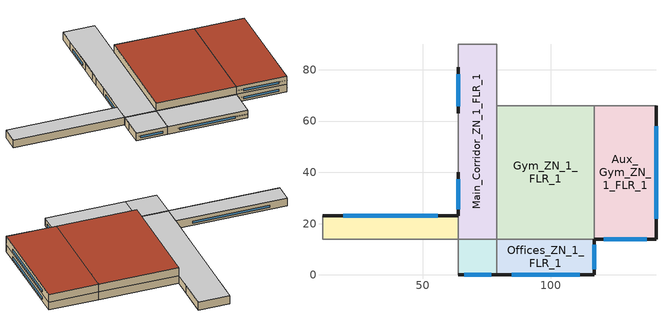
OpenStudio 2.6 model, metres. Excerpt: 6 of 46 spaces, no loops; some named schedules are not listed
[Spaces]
Gym_ZN_1_FLR_1
 floor ground: 117,66 117,14 79,14 79,66 z0
 wall to Aux_Gym_ZN_1_FLR_1: 117,14 117,66 z4:8; 117,14 117,66 z0:4
 wall to Main_Corridor_ZN_1_FLR_1: 79,66 79,14 z0:4
 wall to Offices_ZN_1_FLR_1: 79,14 117,14 z0:4
 wall to Offices_ZN_1_FLR_2: 79,14 117,14 z4:8
 wall to Mech_ZN_1_FLR_2: 117,66 79,66 z4:8
 wall to Mech_ZN_1_FLR_1: 117,66 79,66 z0:4
 wall to Main_Corridor_ZN_1_FLR_2: 79,66 79,14 z4:8
 roof outside (BTAP-Ext-Roof-Metal:U-0.156-:{ "cond"=>0.057}): 117,14 117,66 79,66 79,14 z8
Offices_ZN_1_FLR_1
 floor ground: 117,14 117,0 79,0 79,14 z0
 wall outside (BTAP-Ext-Wall-Mass:U-0.247-:{ "cond"=>0.06}): 79,0 117,0 117,14 z0:4
 wall to Lobby_ZN_1_FLR_1: 79,14 79,0 z0:4
 window (BTAP-Ext-DaylightDiffuser:U=0.190 SHGC=0.600-:{ "cond"=>0.7}): 84.82,0 111.18,0 / 117,2.15 117,11.85 z0.99:2.03
 ceiling to Offices_ZN_1_FLR_2: 117,0 117,14 79,14 79,0 z4
Aux_Gym_ZN_1_FLR_1
 floor ground: 141,66 141,14 117,14 117,66 z0
 wall outside (BTAP-Ext-Wall-Mass:U-0.247-:{ "cond"=>0.06}): 117,14 141,14 141,66 z0:4; 117,14 141,14 141,66 z4:8
 wall to LIBRARY_MEDIA_CENTER_ZN_1_FLR_2: 141,66 117,66 z4:8
 wall to Kitchen_ZN_1_FLR_1: 141,66 117,66 z0:4
 window (BTAP-Ext-DaylightDiffuser:U=0.190 SHGC=0.600-:{ "cond"=>0.7}): 120.68,14 137.32,14 / 141,21.96 141,58.04 z0.99:2.03; 120.68,14 137.32,14 / 141,21.96 141,58.04 z4.99:6.03
 roof outside (BTAP-Ext-Roof-Metal:U-0.156-:{ "cond"=>0.057}): 141,14 141,66 117,66 117,14 z8
Main_Corridor_ZN_1_FLR_1
 floor ground: 79,90 79,14 64,14 64,90 z0
 wall outside (BTAP-Ext-Wall-Mass:U-0.247-:{ "cond"=>0.06}): 64,81 64,63 / 64,40 64,23 z0:4
 wall to Mult_Class_2_Pod_1_ZN_1_FLR_1: 64,23 64,14 z0:4
 wall to Auditorium_ZN_1_FLR_1: 79,75 79,90 z0:4
 wall to Mult_Class_2_Pod_2_ZN_1_FLR_1: 64,63 64,54 z0:4
 wall to Lobby_ZN_1_FLR_1: 64,14 79,14 z0:4
 wall to Mult_Class_1_Pod_3_ZN_1_FLR_1: 64,90 64,81 z0:4
 wall to Mech_ZN_1_FLR_1: 79,66 79,75 z0:4
 wall to Mult_Class_1_Pod_2_ZN_1_FLR_1: 64,49 64,40 z0:4
 wall to Corridor_Pod_2_ZN_1_FLR_1: 64,54 64,49 z0:4
 wall to Bathrooms_ZN_1_FLR_1: 79,90 64,90 z0:4
 window (BTAP-Ext-DaylightDiffuser:U=0.190 SHGC=0.600-:{ "cond"=>0.7}): 64,37.39 64,25.61 / 64,78.23 64,65.77 z0.99:2.03
 ceiling to Main_Corridor_ZN_1_FLR_2: 79,14 79,90 64,90 64,14 z4
Mult_Class_2_Pod_1_ZN_1_FLR_1
 floor ground: 64,23 64,14 11,14 11,23 z0
 wall outside (BTAP-Ext-Wall-Mass:U-0.247-:{ "cond"=>0.06}): 64,23 11,23 z0:4
 wall to Corner_Class_2_Pod_1_ZN_1_FLR_1: 11,23 11,14 z0:4
 wall to Corridor_Pod_1_ZN_1_FLR_1: 11,14 64,14 z0:4
 window (BTAP-Ext-DaylightDiffuser:U=0.190 SHGC=0.600-:{ "cond"=>0.7}): 55.89,23 19.11,23 z0.99:2.03
 ceiling to Mult_Class_2_Pod_1_ZN_1_FLR_2: 64,14 64,23 11,23 11,14 z4
Lobby_ZN_1_FLR_1
 floor ground: 79,14 79,0 64,0 64,14 z0
 wall outside (BTAP-Ext-Wall-Mass:U-0.247-:{ "cond"=>0.06}): 64,0 79,0 z0:4
 wall to Corridor_Pod_1_ZN_1_FLR_1: 64,14 64,9 z0:4
 wall to Mult_Class_1_Pod_1_ZN_1_FLR_1: 64,9 64,0 z0:4
 window (BTAP-Ext-DaylightDiffuser:U=0.190 SHGC=0.600-:{ "cond"=>0.7}): 66.31,0 76.69,0 z0.99:2.03
 ceiling to Lobby_ZN_1_FLR_2: 79,0 79,14 64,14 64,0 z4
shading: 116.97,0 79.03,0 79.03,-0.52 116.97,-0.52 z2.26; 140.97,14 117.03,14 117.03,13.48 140.97,13.48 z2.26; 140.97,14 117.03,14 117.03,13.48 140.97,13.48 z6.26; 78.97,0 64.03,0 64.03,-0.52 78.97,-0.52 z2.26
[Site]
Montreal-Trudeau Intl AP: Latitude {deg}=45.471; Longitude {deg}=-73.741; Time Zone {hr}=-5; Elevation {m}=36; Terrain=City
[Building]
SecondarySchool-CAN_QC_Montreal-Trudeau.Intl.AP.716270_CWEC2016.epw created: 2019-08-07 23:07:36 +0000: North Axis {deg}=0; Default Construction Set=BTAP-Mass at hdd = 4400.0; Standards Number of Stories=2; Standards Number of Above Ground Stories=2; Standards Building Type=NECB2017_SecondarySchool
[ClimateZones]
Climate Zone Institution Name 1=ASHRAE; Climate Zone Document Name 1=ANSI/ASHRAE Standard 169; Climate Zone Document Year 1=2006; Climate Zone Institution Name 2=CEC; Climate Zone Document Name 2=California Climate Zone Descriptions; Climate Zone Document Year 2=1995
[Site:WaterMainsTemperature]
Calculation Method=Correlation; Annual Average Outdoor Air Temperature {C}=7.6; Maximum Difference In Monthly Average Outdoor Air Temperatures {deltaC}=31.3
[Site:GroundTemperature:BuildingSurface]
19.527, 19.502, 19.536, 19.598, 20.002, 21.64, 22.225, 22.375, 21.449, 20.121, 19.802, 19.633
[SizingPeriod:DesignDay] Barometric Pressure {Pa}=100893; Sky Clearness=0; Rain Indicator=0; Snow Indicator=0; Day of Month=21; Daylight Saving Time Indicator=0; Humidity Indicating Type=Wetbulb; Dry-Bulb Temperature Range Modifier Type=DefaultMultipliers
Name | Maximum Dry-Bulb Temperature {C} | Daily Dry-Bulb Temperature Range {deltaC} | Humidity Indicating Conditions at Maximum Dry-Bulb | Wind Speed {m/s} | Wind Direction {deg} | Month | Day Type | Solar Model Indicator | ASHRAE Taub | ASHRAE Taud
Montreal-Trudeau Intl AP Ann Clg .4% Condns DB=>MWB | 30 | 8.9 | 22.1 | 5.3 | 220 | 7 | SummerDesignDay | ASHRAETau | 0.431 | 2.246
Montreal-Trudeau Intl AP Ann Htg 99.6% Condns DB | -23.1 | 0 | -23.1 | 4.2 | 250 | 1 | WinterDesignDay | ASHRAEClearSky
[Material:NoMass] Roughness=Smooth; Thermal Absorptance=0.9; Solar Absorptance=0.7
Name | Thermal Resistance {m2-K/W} | Visible Absorptance
Typical Carpet Pad | 0.21648 | 0.8
Typical Insulation 1 | 5.20402 | 0.7
Typical Insulation 2 | 3.77764 | 0.7
Typical Insulation 3 | 6.41024 | 0.7
Typical Carpet Pad 2 | 1.25503 | 0.8
Typical Carpet Pad 3 | 3.45515 | 0.8
Typical Insulation 4 | 0.526298 | 0.7
Typical Insulation 5 | 0.526316 | 0.7
Typical Insulation 6 R-93.1 | 16.3957 | 0.7
Typical Insulation 6 R-99.97 | 17.6056 | 0.7
[Material]
Name | Roughness | Thickness {m} | Conductivity {W/m-K} | Density {kg/m3} | Specific Heat {J/kg-K} | Thermal Absorptance | Solar Absorptance | Visible Absorptance
100mm Normalweight concrete floor | MediumSmooth | 0.1016 | 2.31 | 2322 | 832
G01 13mm gypsum board | Smooth | 0.0127 | 0.16 | 800 | 1090 | 0.9 | 0.7 | 0.5
G05 25mm wood | MediumSmooth | 0.0254 | 0.15 | 608 | 1630 | 0.9 | 0.5 | 0.5
4 in. Normalweight Concrete Floor | MediumRough | 0.1016 | 2.31 | 2322 | 832 | 0.9 | 0.7 | 0.7
1IN Stucco; 1IN Stucco 1 | Smooth | 0.0253 | 0.6918 | 1858 | 837 | 0.9 | 0.7 | 0.92
8IN CONCRETE HW RefBldg; 8IN CONCRETE HW RefBldg 1 | Rough | 0.2032 | 1.311 | 2240 | 836.8 | 0.9 | 0.7 | 0.7
1/2IN Gypsum; 1/2IN Gypsum 1 | Smooth | 0.0127 | 0.16 | 784.9 | 830 | 0.9 | 0.4 | 0.4
Metal Roof Surface; F08 Metal surface; Metal Roof Surface 1 | Smooth | 0.0008 | 45.28 | 7824 | 500 | 0.9 | 0.7 | 0.7
6 in. Normalweight Concrete Floor | MediumRough | 0.1524 | 2.31 | 2322 | 832 | 0.9 | 0.7 | 0.7
[Construction]
BTAP-Int-Floor: 100mm Normalweight concrete floor, Typical Carpet Pad
BTAP-Int-Wall: G01 13mm gypsum board, G01 13mm gypsum board
BTAP-Int-Ceiling: Typical Carpet Pad, 100mm Normalweight concrete floor
BTAP-Ext-DaylightDiffuser: SimpleGlazing
BTAP-Int-Door: G05 25mm wood
BTAP-Ext-Floor-Mass:U-0.183: Typical Insulation 1, 4 in. Normalweight Concrete Floor, Typical Carpet Pad
BTAP-Ext-Wall-Mass:U-0.247: 1IN Stucco, 8IN CONCRETE HW RefBldg, Typical Insulation 2, 1/2IN Gypsum
BTAP-Ext-Roof-Metal:U-0.156: Metal Roof Surface, Typical Insulation 3
BTAP-Grnd-Floor-Mass:U-0.757: 6 in. Normalweight Concrete Floor, Typical Carpet Pad 2
BTAP-Grnd-Roof-Mass:U-0.284: 6 in. Normalweight Concrete Floor, Typical Carpet Pad 3
BTAP-Ext-Door:U-1.9000000000000001: F08 Metal surface, Typical Insulation 4
BTAP-Ext-OverHeadDoor:U-1.9000000000000001: Typical Insulation 5
BTAP-Ext-DaylightDiffuser:U=0.190 SHGC=0.600: SimpleGlazing:U=0.190 SHGC=0.600
BTAP-Ext-Wall-Mass:U-0.247-:{ "cond"=>0.06}: 1IN Stucco 1, 8IN CONCRETE HW RefBldg 1, Typical Insulation 6 R-93.1, 1/2IN Gypsum 1
BTAP-Ext-Roof-Metal:U-0.156-:{ "cond"=>0.057}: Metal Roof Surface 1, Typical Insulation 6 R-99.97
BTAP-Ext-DaylightDiffuser:U=0.190 SHGC=0.600-:{ "cond"=>0.7}: SimpleGlazing:U=0.190 SHGC=0.600 1 U-0.12
[DefaultConstructionSet]
BTAP-Mass at hdd = 4400.0: Default Exterior Surface Constructions=BTAP-Mass at hdd = 4400.0; Default Interior Surface Constructions=Default Surface Constructions 2; Default Ground Contact Surface Constructions=BTAP-Mass at hdd = 4400.0 1; Default Exterior SubSurface Constructions=BTAP-Mass at hdd = 4400.0; Default Interior SubSurface Constructions=Default Sub Surface Constructions 2; Interior Partition Construction=BTAP-Int-Door
[DefaultSurfaceConstructions]
Name | Floor Construction | Wall Construction | Roof Ceiling Construction
Default Surface Constructions 2 | BTAP-Int-Floor | BTAP-Int-Wall | BTAP-Int-Ceiling
BTAP-Mass at hdd = 4400.0 | BTAP-Ext-Floor-Mass:U-0.183 | BTAP-Ext-Wall-Mass:U-0.247 | BTAP-Ext-Roof-Metal:U-0.156
BTAP-Mass at hdd = 4400.0 1 | BTAP-Grnd-Floor-Mass:U-0.757 | BTAP-Grnd-Roof-Mass:U-0.284 | BTAP-Grnd-Roof-Mass:U-0.284
[DefaultSubSurfaceConstructions]
Name | Fixed Window Construction | Operable Window Construction | Door Construction | Glass Door Construction | Overhead Door Construction | Skylight Construction | Tubular Daylight Dome Construction | Tubular Daylight Diffuser Construction
Default Sub Surface Constructions 2 | BTAP-Ext-DaylightDiffuser | BTAP-Ext-DaylightDiffuser | BTAP-Int-Door
BTAP-Mass at hdd = 4400.0 | BTAP-Ext-DaylightDiffuser:U=0.190 SHGC=0.600 | BTAP-Ext-DaylightDiffuser:U=0.190 SHGC=0.600 | BTAP-Ext-Door:U-1.9000000000000001 | BTAP-Ext-DaylightDiffuser:U=0.190 SHGC=0.600 | BTAP-Ext-OverHeadDoor:U-1.9000000000000001 | BTAP-Ext-DaylightDiffuser:U=0.190 SHGC=0.600 | BTAP-Ext-DaylightDiffuser:U=0.190 SHGC=0.600 | BTAP-Ext-DaylightDiffuser:U=0.190 SHGC=0.600
[WindowMaterial:SimpleGlazingSystem] U-Factor {W/m2-K}=1; Solar Heat Gain Coefficient=0.6; Visible Transmittance=0.21
SimpleGlazing; SimpleGlazing:U=0.190 SHGC=0.600; SimpleGlazing:U=0.190 SHGC=0.600 1 U-0.12
[Space] Building Story=Building Story 1; Part of Total Floor Area=Yes
Name | Space Type | Thermal Zone
Gym_ZN_1_FLR_1 | Space Function Gymnasium/Fitness centre playing area | ALL_ST=Gymnasium/Fitness centre playing area_FL=Building Story 1_SCH=B
Offices_ZN_1_FLR_1 | Space Function Office enclosed <= 25 m2 | ALL_ST=Office enclosed <= 25 m2_FL=Building Story 1_SCH=A
Aux_Gym_ZN_1_FLR_1 | Space Function Gymnasium/Fitness centre playing area | ALL_ST=Gymnasium/Fitness centre playing area_FL=Building Story 1_SCH=B 1
Mult_Class_2_Pod_1_ZN_1_FLR_1 | Space Function Classroom/Lecture hall/Training room other | ALL_ST=Classroom/Lecture hall/Training room other_FL=Building Story 1_SCH=D 1
Main_Corridor_ZN_1_FLR_1 | Space Function Corridor/Transition area other-sch-D | WILD_ST=Corridor/Transition area other-sch-D_FL=Building Story 1_SCH=D
Lobby_ZN_1_FLR_1 | Space Function Lobby - other | ALL_ST=Lobby - other_FL=Building Story 1_SCH=C
[BuildingStory]
Building Story 1: Nominal Z Coordinate {m}=0
[SpaceType] Standards Building Type=Space Function
Name | Default Schedule Set | Design Specification Outdoor Air Object | Standards Space Type
Space Function Gymnasium/Fitness centre playing area | Space Function Gymnasium/Fitness centre playing area Schedule Set | Space Function Gymnasium/Fitness centre playing area Ventilation | Gymnasium/Fitness centre playing area
Space Function Classroom/Lecture hall/Training room other | Space Function Classroom/Lecture hall/Training room other Schedule Set | Space Function Classroom/Lecture hall/Training room other Ventilation | Classroom/Lecture hall/Training room other
Space Function Corridor/Transition area other-sch-D | Space Function Corridor/Transition area other-sch-D Schedule Set | Space Function Corridor/Transition area other-sch-D Ventilation | Corridor/Transition area other-sch-D
Space Function Lobby - other | Space Function Lobby - other Schedule Set | Space Function Lobby - other Ventilation | Lobby - other
Space Function Office enclosed <= 25 m2 | Space Function Office enclosed <= 25 m2 Schedule Set | Space Function Office enclosed <= 25 m2 Ventilation | Office enclosed <= 25 m2
[People:Definition] Number of People Calculation Method=People/Area; Fraction Radiant=0.3
Name | People per Space Floor Area {person/m2}
Space Function Classroom/Lecture hall/Training room other People Definition | 0.133382
Space Function Corridor/Transition area other-sch-D People Definition | 0.0100036
Space Function Gymnasium/Fitness centre playing area People Definition | 0.200073
Space Function Lobby - other People Definition | 0.100036
Space Function Office enclosed <= 25 m2 People Definition | 0.0500182
[People] Work Efficiency Schedule=Work Efficiency Schedule; Clothing Insulation Schedule=Clothing Schedule; Air Velocity Schedule=Air Velocity Schedule; Multiplier=1
Name | People Definition | Space or SpaceType
Space Function Classroom/Lecture hall/Training room other People | Space Function Classroom/Lecture hall/Training room other People Definition | Space Function Classroom/Lecture hall/Training room other
Space Function Corridor/Transition area other-sch-D People | Space Function Corridor/Transition area other-sch-D People Definition | Space Function Corridor/Transition area other-sch-D
Space Function Gymnasium/Fitness centre playing area People | Space Function Gymnasium/Fitness centre playing area People Definition | Space Function Gymnasium/Fitness centre playing area
Space Function Lobby - other People | Space Function Lobby - other People Definition | Space Function Lobby - other
Space Function Office enclosed <= 25 m2 People | Space Function Office enclosed <= 25 m2 People Definition | Space Function Office enclosed <= 25 m2
[Lights:Definition] Design Level Calculation Method=Watts/Area; Fraction Radiant=0.5; Fraction Visible=0.2
Name | Watts per Space Floor Area {W/m2}
Space Function Classroom/Lecture hall/Training room other Lights Definition-new - 85.0 percent reduction | 3.8
Space Function Gymnasium/Fitness centre playing area Lights Definition-new - 85.0 percent reduction | 4.6
Space Function Corridor/Transition area other-sch-D Lights Definition-new - 85.0 percent reduction | 2.2
Space Function Office enclosed <= 25 m2 Lights Definition-new - 85.0 percent reduction | 4
Space Function Lobby - other Lights Definition-new - 85.0 percent reduction | 4.5
[Lights] Fraction Replaceable=1
Name | Lights Definition | Space or SpaceType
Space Function Classroom/Lecture hall/Training room other Lights 85.0 percent reduction | Space Function Classroom/Lecture hall/Training room other Lights Definition-new - 85.0 percent reduction | Space Function Classroom/Lecture hall/Training room other
Space Function Corridor/Transition area other-sch-D Lights 85.0 percent reduction | Space Function Corridor/Transition area other-sch-D Lights Definition-new - 85.0 percent reduction | Space Function Corridor/Transition area other-sch-D
Space Function Gymnasium/Fitness centre playing area Lights 85.0 percent reduction | Space Function Gymnasium/Fitness centre playing area Lights Definition-new - 85.0 percent reduction | Space Function Gymnasium/Fitness centre playing area
Space Function Lobby - other Lights 85.0 percent reduction | Space Function Lobby - other Lights Definition-new - 85.0 percent reduction | Space Function Lobby - other
Space Function Office enclosed <= 25 m2 Lights 85.0 percent reduction | Space Function Office enclosed <= 25 m2 Lights Definition-new - 85.0 percent reduction | Space Function Office enclosed <= 25 m2
[ElectricEquipment:Definition] Design Level Calculation Method=Watts/Area; Fraction Radiant=0.5
Name | Watts per Space Floor Area {W/m2}
Space Function Classroom/Lecture hall/Training room other Elec Equip Definition - 50.0 percent reduction | 2.50091
Space Function Gymnasium/Fitness centre playing area Elec Equip Definition - 50.0 percent reduction | 0.750273
Space Function Office enclosed <= 25 m2 Elec Equip Definition - 50.0 percent reduction | 3.75136
Space Function Lobby - other Elec Equip Definition - 50.0 percent reduction | 0.500182
[ElectricEquipment]
Name | Electric Equipment Definition | Space or SpaceType
Space Function Classroom/Lecture hall/Training room other Elec Equip 50.0 percent reduction | Space Function Classroom/Lecture hall/Training room other Elec Equip Definition - 50.0 percent reduction | Space Function Classroom/Lecture hall/Training room other
Space Function Gymnasium/Fitness centre playing area Elec Equip 50.0 percent reduction | Space Function Gymnasium/Fitness centre playing area Elec Equip Definition - 50.0 percent reduction | Space Function Gymnasium/Fitness centre playing area
Space Function Lobby - other Elec Equip 50.0 percent reduction | Space Function Lobby - other Elec Equip Definition - 50.0 percent reduction | Space Function Lobby - other
Space Function Office enclosed <= 25 m2 Elec Equip 50.0 percent reduction | Space Function Office enclosed <= 25 m2 Elec Equip Definition - 50.0 percent reduction | Space Function Office enclosed <= 25 m2
[DesignSpecification:OutdoorAir] Outdoor Air Method=Sum; Outdoor Air Flow per Person {m3/s-person}=0; Outdoor Air Flow Rate {m3/s}=0; Outdoor Air Flow Air Changes per Hour {1/hr}=0
Name | Outdoor Air Flow per Floor Area {m3/s-m2}
Space Function Classroom/Lecture hall/Training room other Ventilation | 0.00278384
Space Function Corridor/Transition area other-sch-D Ventilation | 0.0003048
Space Function Gymnasium/Fitness centre playing area Ventilation | 0.001524
Space Function Lobby - other Ventilation | 0.0041148
Space Function Office enclosed <= 25 m2 Ventilation | 0.00042164
[DefaultScheduleSet] People Activity Level Schedule=NECB-Activity; Infiltration Schedule=Always On
Name | Number of People Schedule | Lighting Schedule | Electric Equipment Schedule
Space Function Classroom/Lecture hall/Training room other Schedule Set | NECB-D-Occupancy | NECB-D-Occupancy-NECB-D-Lighting-0.5-0.0-0.67-Light Ruleset | NECB-D-Electric-Equipment
Space Function Corridor/Transition area other-sch-D Schedule Set | NECB-D-Occupancy | NECB-D-Lighting | NECB-D-Electric-Equipment
Space Function Gymnasium/Fitness centre playing area Schedule Set | NECB-B-Occupancy | NECB-B-Occupancy-NECB-B-Lighting-0.0-0.0-0.67-Light Ruleset | NECB-B-Electric-Equipment
Space Function Lobby - other Schedule Set | NECB-C-Occupancy | NECB-C-Occupancy-NECB-C-Lighting-0.0-0.0-0.67-Light Ruleset | NECB-C-Electric-Equipment
Space Function Office enclosed <= 25 m2 Schedule Set | NECB-A-Occupancy | NECB-A-Occupancy-NECB-A-Lighting-0.3-0.1-0.67-Light Ruleset | NECB-A-Electric-Equipment
[ThermostatSetpoint:DualSetpoint]
Name | Heating Setpoint Temperature Schedule | Cooling Setpoint Temperature Schedule
Space Function Lobby - other Thermostat 5 | NECB-C-Thermostat Setpoint-Heating | NECB-C-Thermostat Setpoint-Cooling
Space Function Classroom/Lecture hall/Training room other Thermostat 53; Space Function Corridor/Transition area other-sch-D Thermostat 18 | NECB-D-Thermostat Setpoint-Heating | NECB-D-Thermostat Setpoint-Cooling
Space Function Office enclosed <= 25 m2 Thermostat 5 | NECB-A-Thermostat Setpoint-Heating | NECB-A-Thermostat Setpoint-Cooling
Space Function Gymnasium/Fitness centre playing area Thermostat 5; Space Function Gymnasium/Fitness centre playing area Thermostat 6 | NECB-B-Thermostat Setpoint-Heating | NECB-B-Thermostat Setpoint-Cooling
[SpaceInfiltration:DesignFlowRate] Schedule=Always On Discrete; Design Flow Rate Calculation Method=Flow/ExteriorArea; Flow per Exterior Surface Area {m3/s-m2}=3.4544e-05; Constant Term Coefficient=0; Temperature Term Coefficient=0; Velocity Term Coefficient=0.224; Velocity Squared Term Coefficient=0
Name | Space or SpaceType
Aux_Gym_ZN_1_FLR_1 Infiltration | Aux_Gym_ZN_1_FLR_1
Gym_ZN_1_FLR_1 Infiltration | Gym_ZN_1_FLR_1
Lobby_ZN_1_FLR_1 Infiltration | Lobby_ZN_1_FLR_1
Main_Corridor_ZN_1_FLR_1 Infiltration | Main_Corridor_ZN_1_FLR_1
Mult_Class_2_Pod_1_ZN_1_FLR_1 Infiltration | Mult_Class_2_Pod_1_ZN_1_FLR_1
Offices_ZN_1_FLR_1 Infiltration | Offices_ZN_1_FLR_1
[ThermalZone] Use Ideal Air Loads=No
Name | Thermostat
ALL_ST=Lobby - other_FL=Building Story 1_SCH=C | Space Function Lobby - other Thermostat 5
ALL_ST=Classroom/Lecture hall/Training room other_FL=Building Story 1_SCH=D 1 | Space Function Classroom/Lecture hall/Training room other Thermostat 53
ALL_ST=Office enclosed <= 25 m2_FL=Building Story 1_SCH=A | Space Function Office enclosed <= 25 m2 Thermostat 5
ALL_ST=Gymnasium/Fitness centre playing area_FL=Building Story 1_SCH=B | Space Function Gymnasium/Fitness centre playing area Thermostat 5
ALL_ST=Gymnasium/Fitness centre playing area_FL=Building Story 1_SCH=B 1 | Space Function Gymnasium/Fitness centre playing area Thermostat 6
WILD_ST=Corridor/Transition area other-sch-D_FL=Building Story 1_SCH=D | Space Function Corridor/Transition area other-sch-D Thermostat 18
[HeatExchanger:AirToAir:SensibleAndLatent] Availability Schedule=Always On Discrete; Nominal Supply Air Flow Rate {m3/s}=autosize; Sensible Effectiveness at 100% Heating Air Flow=0.9; Latent Effectiveness at 100% Heating Air Flow=0.9; Sensible Effectiveness at 75% Heating Air Flow=0.9; Latent Effectiveness at 75% Heating Air Flow=0.9; Sensible Effectiveness at 100% Cooling Air Flow=0.9; Latent Effectiveness at 100% Cooling Air Flow=0.9; Sensible Effectiveness at 75% Cooling Air Flow=0.9; Latent Effectiveness at 75% Cooling Air Flow=0.9; Supply Air Outlet Temperature Control=Yes; Heat Exchanger Type=Rotary; Frost Control Type=ExhaustOnly; Threshold Temperature {C}=-23.3; Initial Defrost Time Fraction=0.167; Rate of Defrost Time Fraction Increase {1/K}=1.44; Economizer Lockout=Yes
Name | Nominal Electric Power {W}
Sys_3_PSZ ALL_ST=Audience seating area permanent - auditorium_FL=Building Story 1_SCH=C ERV | 2966.94
Sys_3_PSZ ALL_ST=Classroom/Lecture hall/Training room other_FL=Building Story 1_SCH=D ERV; Sys_3_PSZ ALL_ST=Classroom/Lecture hall/Training room other_FL=Building Story 1_SCH=D 3 ERV; Sys_3_PSZ ALL_ST=Classroom/Lecture hall/Training room other_FL=Building Story 2_SCH=D ERV; Sys_3_PSZ ALL_ST=Classroom/Lecture hall/Training room other_FL=Building Story 2_SCH=D 3 ERV | 643.229
Sys_3_PSZ ALL_ST=Classroom/Lecture hall/Training room other_FL=Building Story 1_SCH=D 1 ERV; Sys_3_PSZ ALL_ST=Classroom/Lecture hall/Training room other_FL=Building Story 1_SCH=D 2 ERV; Sys_3_PSZ ALL_ST=Classroom/Lecture hall/Training room other_FL=Building Story 2_SCH=D 1 ERV; Sys_3_PSZ ALL_ST=Classroom/Lecture hall/Training room other_FL=Building Story 2_SCH=D 2 ERV | 2908.29
Sys_3_PSZ ALL_ST=Conference/Meeting/Multi-purpose room_FL=Building Story 1_SCH=C ERV | 755.069
Sys_3_PSZ ALL_ST=Food preparation area_FL=Building Story 1_SCH=B ERV | 262.571
Sys_3_PSZ ALL_ST=Gymnasium/Fitness centre playing area_FL=Building Story 1_SCH=B ERV | 2210.7
Sys_3_PSZ ALL_ST=Gymnasium/Fitness centre playing area_FL=Building Story 1_SCH=B 1 ERV | 1414.65
Sys_3_PSZ ALL_ST=Library reading area_FL=Building Story 2_SCH=C ERV | 570.492
Sys_3_PSZ ALL_ST=Lobby - other_FL=Building Story 1_SCH=C ERV; Sys_3_PSZ ALL_ST=Lobby - other_FL=Building Story 2_SCH=C ERV | 669.997
Sys_3_PSZ ALL_ST=Office enclosed <= 25 m2_FL=Building Story 1_SCH=A ERV; Sys_3_PSZ ALL_ST=Office enclosed <= 25 m2_FL=Building Story 2_SCH=A ERV | 210.944
Sys_4_PSZ_WET_ST=Washroom - other-sch-D_FL=Building Story 1_SCHD ERV | 141.851
Sys_4_PSZ_WILD_ST=Corridor/Transition area other-sch-D_FL=Building Story 2_SCH=D ERV | 1118.1
[SetpointManager:OutdoorAirPretreat] Minimum Setpoint Temperature {C}=-99; Maximum Setpoint Temperature {C}=99; Minimum Setpoint Humidity Ratio {kgWater/kgDryAir}=1e-05; Maximum Setpoint Humidity Ratio {kgWater/kgDryAir}=1
Setpoint Manager Outdoor Air Pretreat 1; Setpoint Manager Outdoor Air Pretreat 2; Setpoint Manager Outdoor Air Pretreat 3; Setpoint Manager Outdoor Air Pretreat 4; Setpoint Manager Outdoor Air Pretreat 5; Setpoint Manager Outdoor Air Pretreat 6; Setpoint Manager Outdoor Air Pretreat 7; Setpoint Manager Outdoor Air Pretreat 8; Setpoint Manager Outdoor Air Pretreat 9; Setpoint Manager Outdoor Air Pretreat 10; Setpoint Manager Outdoor Air Pretreat 11; Setpoint Manager Outdoor Air Pretreat 12; Setpoint Manager Outdoor Air Pretreat 13; Setpoint Manager Outdoor Air Pretreat 14; Setpoint Manager Outdoor Air Pretreat 15; Setpoint Manager Outdoor Air Pretreat 16; Setpoint Manager Outdoor Air Pretreat 17; Setpoint Manager Outdoor Air Pretreat 18
